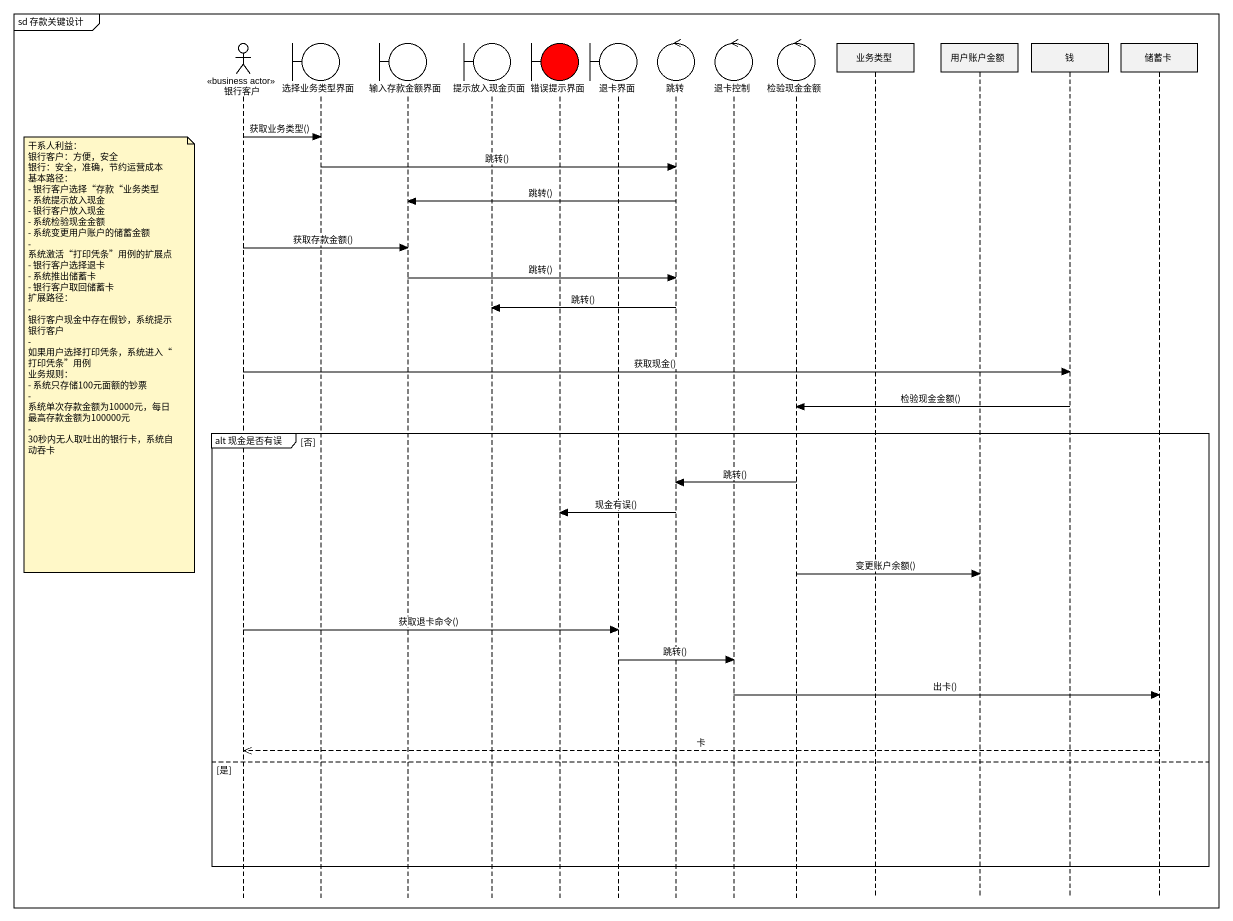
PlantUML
@startuml
mainframe sd 存款关键设计
hide footbox
actor 银行客户 <<business actor>>
boundary 选择业务类型界面
boundary 输入存款金额界面
boundary 提示放入现金页面
boundary 错误提示界面 #FF0000
boundary 退卡界面
control 跳转
control 退卡控制
control 检验现金金额
participant 业务类型
participant 用户账户金额
participant 钱
participant 储蓄卡

银行客户 -> 选择业务类型界面 : 获取业务类型()
选择业务类型界面 -> 跳转 : 跳转()
跳转 -> 输入存款金额界面 : 跳转()
银行客户 -> 输入存款金额界面 : 获取存款金额()
输入存款金额界面 -> 跳转 : 跳转()
跳转 -> 提示放入现金页面 : 跳转()
note left of 银行客户
  干系人利益：
  银行客户：方便，安全
  银行：安全，准确，节约运营成本
  基本路径：
  - 银行客户选择“存款“业务类型
  - 系统提示放入现金
  - 银行客户放入现金
  - 系统检验现金金额
  - 系统变更用户账户的储蓄金额
  - 系统激活“打印凭条”用例的扩展点
  - 银行客户选择退卡
  - 系统推出储蓄卡
  - 银行客户取回储蓄卡
  扩展路径：
  - 银行客户现金中存在假钞，系统提示银行客户
  - 如果用户选择打印凭条，系统进入“打印凭条”用例
  业务规则：
  - 系统只存储100元面额的钞票
  - 系统单次存款金额为10000元，每日最高存款金额为100000元
  - 30秒内无人取吐出的银行卡，系统自动吞卡
end note
银行客户 -> 钱 : 获取现金()
钱 -> 检验现金金额 : 检验现金金额()
group alt 现金是否有误 [否]
  检验现金金额 -> 跳转 : 跳转()
  跳转 -> 错误提示界面 : 现金有误()
  检验现金金额 -> 用户账户金额 : 变更账户余额()
  银行客户 -> 退卡界面 : 获取退卡命令()
  退卡界面 -> 退卡控制 : 跳转()
  退卡控制 -> 储蓄卡 : 出卡()
  储蓄卡 -->> 银行客户 : 卡
else 是
end
@enduml
